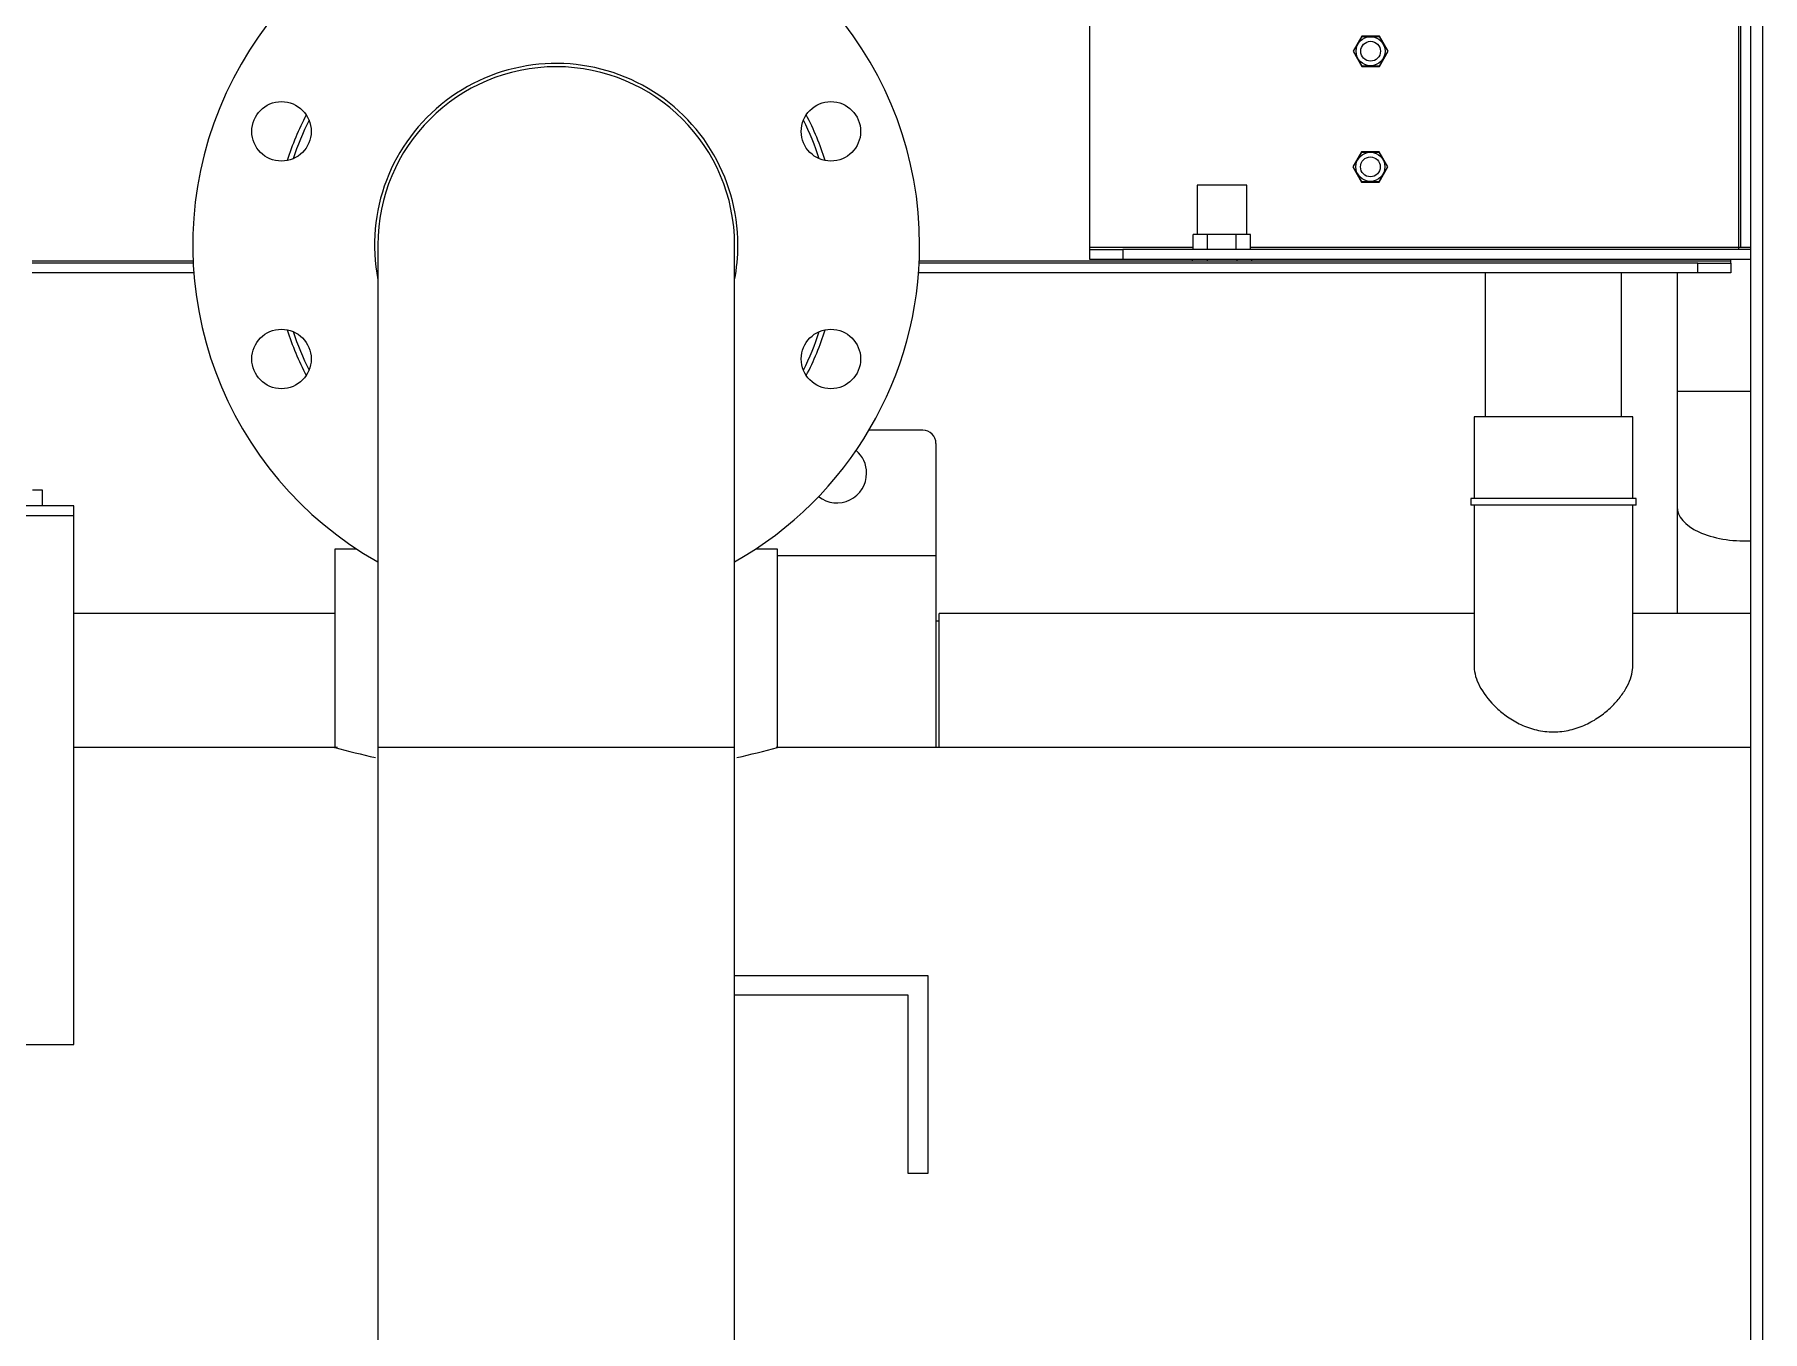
# Model space of a CAD drawing. Header units: millimetres. Extents: x 113490 to 142599, y -20467 to 115.
# Drawn here: x 125877 to 126400, y -7723 to -7330 of the extents above; entities that cross this region are included whole.
import ezdxf

# ---------------------------------------------------------------- set-up
doc = ezdxf.new("R2010")
doc.units = ezdxf.units.MM
doc.layers.add('DV1_0', color=7, linetype='Continuous')

msp = doc.modelspace()

# ---------------------------------------------------------------- linework, layer by layer
at = {"layer": 'DV1_0', "color": 7, "linetype": 'Continuous', "lineweight": 15}
for p, q in [((126396.26, -7305.97), (126396.26, -8175.37)), ((126196.26, -7394.67), (126196.26, -7310.87)), ((126393.26, -7310.87), (126393.26, -7394.67)), ((126278.61, -7330.68), (126275.96, -7335.27)), ((126276.07, -7335.27), (126278.66, -7330.77)), ((126283.91, -7330.68), (126278.61, -7330.68)), ((126278.66, -7330.77), (126283.86, -7330.77)), ((126283.86, -7330.77), (126286.46, -7335.27)), ((126286.56, -7335.27), (126283.91, -7330.68)), ((126275.96, -7335.27), (126278.61, -7339.86)), ((126278.66, -7339.77), (126276.07, -7335.27)), ((126286.46, -7335.27), (126283.86, -7339.77)), ((126283.91, -7339.86), (126286.56, -7335.27)), ((126278.61, -7339.86), (126283.91, -7339.86)), ((126283.86, -7339.77), (126278.66, -7339.77)), ((126278.55, -7365.68), (126275.9, -7370.27)), ((126276, -7370.27), (126278.6, -7365.77)), ((126283.85, -7365.68), (126278.55, -7365.68)), ((126278.6, -7365.77), (126283.79, -7365.77)), ((126283.79, -7365.77), (126286.39, -7370.27)), ((126286.5, -7370.27), (126283.85, -7365.68)), ((126275.9, -7370.27), (126278.55, -7374.86)), ((126278.6, -7374.77), (126276, -7370.27)), ((126286.39, -7370.27), (126283.79, -7374.77)), ((126283.85, -7374.86), (126286.5, -7370.27)), ((126243.76, -7375.77), (126228.76, -7375.77)), ((126228.76, -7375.77), (126228.76, -7390.77)), ((126243.76, -7390.77), (126243.76, -7375.77)), ((126278.55, -7374.86), (126283.85, -7374.86)), ((126283.79, -7374.77), (126278.6, -7374.77)), ((125980.77, -7393.97), (125980.77, -7545.97)), ((126088.77, -7545.97), (126088.77, -7393.97)), ((126196.26, -7395.27), (126196.26, -7394.67)), ((126229.76, -7390.77), (126227.6, -7390.77)), ((126227.6, -7395.27), (126227.6, -7390.77)), ((126231.93, -7390.77), (126229.76, -7390.77)), ((126231.93, -7395.27), (126231.93, -7390.77)), ((126236.26, -7390.77), (126231.93, -7390.77)), ((126240.59, -7390.77), (126236.26, -7390.77)), ((126242.76, -7390.77), (126240.59, -7390.77)), ((126240.59, -7395.27), (126240.59, -7390.77)), ((126244.92, -7390.77), (126242.76, -7390.77)), ((126244.92, -7395.27), (126244.92, -7390.77)), ((126392.66, -7394.67), (126392.66, -7395.27)), ((126393.26, -7394.67), (126392.66, -7394.67)), ((126396.26, -7394.67), (126393.26, -7394.67)), ((125924.9, -7399.37), (125876.17, -7399.37)), ((126380.26, -7399.37), (126144.64, -7399.37)), ((126196.26, -7398.27), (126196.26, -7395.27)), ((126196.26, -7395.27), (126206.26, -7395.27)), ((126206.26, -7398.27), (126196.26, -7398.27)), ((126396.26, -7395.27), (126206.26, -7395.27)), ((126206.26, -7395.27), (126206.26, -7398.27)), ((126396.26, -7398.27), (126206.26, -7398.27)), ((126227.26, -7398.27), (126227.26, -7398.77)), ((126231.76, -7398.77), (126227.26, -7398.77)), ((126231.76, -7398.27), (126231.76, -7398.77)), ((126240.76, -7398.77), (126231.76, -7398.77)), ((126240.76, -7398.27), (126240.76, -7398.77)), ((126245.26, -7398.77), (126240.76, -7398.77)), ((126245.26, -7398.27), (126245.26, -7398.77)), ((126380.26, -7402.37), (126380.26, -7399.37)), ((126380.26, -7399.37), (126390.26, -7399.37)), ((126390.26, -7398.77), (126390.26, -7398.27)), ((126390.26, -7399.37), (126390.26, -7398.77)), ((126390.26, -7399.37), (126390.26, -7402.37)), ((125925.09, -7402.37), (125876.17, -7402.37)), ((126380.26, -7402.37), (126144.45, -7402.37)), ((126315.97, -7402.37), (126315.97, -7445.97)), ((126357.23, -7445.97), (126357.23, -7402.37)), ((126374.01, -7402.37), (126374.01, -7438.17)), ((126390.26, -7402.37), (126380.26, -7402.37)), ((126374.01, -7438.17), (126374.01, -7473.17)), ((126360.6, -7445.97), (126312.6, -7445.97)), ((126312.6, -7445.97), (126312.6, -7470.65)), ((126360.6, -7470.65), (126360.6, -7445.97)), ((126145.72, -7449.97), (126129.45, -7449.97)), ((126149.72, -7453.97), (126149.72, -7488.04)), ((125888.76, -7472.87), (125859.39, -7472.87)), ((125879.26, -7468.17), (125876.26, -7468.17)), ((125879.26, -7472.87), (125879.26, -7468.17)), ((125888.76, -7475.87), (125888.76, -7472.87)), ((126361.6, -7470.65), (126311.6, -7470.65)), ((126311.6, -7470.65), (126311.6, -7472.65)), ((126361.6, -7472.65), (126311.6, -7472.65)), ((126312.6, -7472.65), (126312.6, -7521.58)), ((126360.6, -7521.53), (126360.6, -7472.65)), ((126361.6, -7472.65), (126361.6, -7470.65)), ((126374.01, -7473.17), (126374.01, -7505.47)), ((125888.76, -7475.87), (125859.39, -7475.87)), ((125888.76, -7635.94), (125888.76, -7475.87)), ((125974.47, -7485.97), (125967.77, -7485.97)), ((125967.77, -7485.97), (125967.77, -7546.18)), ((126101.77, -7485.97), (126095.07, -7485.97)), ((126101.77, -7546.08), (126101.77, -7485.97)), ((126149.72, -7488.04), (126101.77, -7488.04)), ((126149.72, -7488.04), (126149.72, -7545.97)), ((125967.77, -7505.47), (125888.76, -7505.47)), ((126150.72, -7507.81), (126149.72, -7507.81)), ((126150.72, -7545.97), (126150.72, -7505.47)), ((126312.6, -7505.47), (126150.72, -7505.47)), ((126396.26, -7505.47), (126360.6, -7505.47)), ((125968.55, -7545.97), (125888.76, -7545.97)), ((125980.77, -7545.97), (125980.77, -7809.47)), ((126088.77, -7809.47), (126088.77, -7545.97)), ((126396.26, -7545.97), (126101.35, -7545.97)), ((126088.77, -7614.97), (126147.26, -7614.97)), ((126147.26, -7614.97), (126147.26, -7674.97)), ((126141.26, -7620.97), (126088.77, -7620.97)), ((126141.26, -7674.97), (126141.26, -7620.97)), ((125859.39, -7635.94), (125888.76, -7635.94)), ((126147.26, -7674.97), (126141.26, -7674.97))]:
    msp.add_line(p, q, dxfattribs=at)
at = {"layer": 'DV1_0', "color": 7, "linetype": 'Continuous', "lineweight": 20}
for p, q in [((126399.86, -7305.97), (126399.86, -8175.37)), ((126392.66, -7310.87), (126392.66, -7394.67)), ((126227.6, -7394.67), (126196.26, -7394.67)), ((126392.66, -7394.67), (126244.92, -7394.67)), ((125924.88, -7398.77), (125876.17, -7398.77)), ((126227.26, -7398.77), (126144.67, -7398.77)), ((126390.26, -7398.77), (126245.26, -7398.77)), ((126374.01, -7438.17), (126396.26, -7438.17)), ((126088.77, -7545.97), (125980.77, -7545.97))]:
    msp.add_line(p, q, dxfattribs=at)
at = {"layer": 'DV1_0', "color": 7, "linetype": 'Continuous', "lineweight": 15}
for centre, radius in [((126281.26, -7335.27), 4.4), ((126281.26, -7335.27), 3), ((125951.62, -7359.53), 9), ((126117.92, -7359.53), 9), ((126281.2, -7370.27), 4.4), ((126281.2, -7370.27), 3), ((125951.62, -7428.41), 9), ((126117.92, -7428.41), 9)]:
    msp.add_circle(centre, radius, dxfattribs=at)
for centre, radius, start, end in [((126034.77, -7393.97), 110, 0, 240.5996), ((126034.77, -7393.97), 55, 0, 190.9425), ((126034.77, -7393.97), 54, 0, 180), ((126034.77, -7393.97), 85.34, 152.4631, 162.5369), ((126034.77, -7393.97), 83.82, 153.1829, 161.8171), ((126034.77, -7393.97), 83.82, 18.1829, 26.8171), ((126034.77, -7393.97), 85.34, 17.4631, 27.5369), ((126034.77, -7393.97), 55, 349.0575, 0), ((126034.77, -7393.97), 110, 299.4004, 0), ((126034.77, -7393.97), 85.34, 197.4631, 207.5369), ((126034.77, -7393.97), 83.82, 198.1829, 206.8171), ((126034.77, -7393.97), 83.82, 333.1829, 341.8171), ((126034.77, -7393.97), 85.34, 332.4631, 342.5369), ((126145.72, -7453.97), 4, 0, 90), ((126119.72, -7462.97), 9, 0, 49.7027), ((126119.72, -7462.97), 9, 232.1267, 0), ((126034.77, -7303.21), 251.84, 254.5709, 257.4498), ((126034.77, -7303.21), 251.84, 282.5434, 285.4291)]:
    msp.add_arc(centre, radius, start, end, dxfattribs=at)
at = {"layer": 'DV1_0', "color": 7, "linetype": 'Continuous', "lineweight": 20}
msp.add_ellipse((126394.64, -7473.17), major_axis=(20.63, 0), ratio=0.5, start_param=3.141593, end_param=4.791045, dxfattribs=at)
at = {"layer": 'DV1_0', "color": 7, "linetype": 'Continuous', "lineweight": 15}
for points, knots in [([(126312.6, -7521.5), (126312.6, -7521.78), (126312.61, -7522.07), (126312.81, -7524.19), (126313.52, -7526.18), (126315.8, -7530.13), (126317.41, -7532.16), (126320.41, -7534.97), (126321.51, -7535.88), (126323.97, -7537.58), (126325.33, -7538.38), (126328.23, -7539.73), (126329.82, -7540.3), (126333.12, -7541.08), (126334.85, -7541.3), (126336.6, -7541.3)], [0.7401769, 0.7401769, 0.7401769, 0.7401769, 0.75, 0.75, 0.8125, 0.8125, 0.875, 0.875, 0.90625, 0.90625, 0.9375, 0.9375, 0.96875, 0.96875, 1, 1, 1, 1]), ([(126336.6, -7541.3), (126338.35, -7541.3), (126340.05, -7541.09), (126343.34, -7540.31), (126344.92, -7539.75), (126347.83, -7538.4), (126349.19, -7537.6), (126351.64, -7535.91), (126352.75, -7535.01), (126354.77, -7533.12), (126355.68, -7532.14), (126357.27, -7530.17), (126357.95, -7529.17), (126359.1, -7527.18), (126359.57, -7526.19), (126360.25, -7524.26), (126360.46, -7523.32), (126360.58, -7522.09), (126360.6, -7521.78), (126360.6, -7521.48)], [0, 0, 0, 0, 0.03125, 0.03125, 0.0625, 0.0625, 0.09375, 0.09375, 0.125, 0.125, 0.15625, 0.15625, 0.1875, 0.1875, 0.21875, 0.21875, 0.25, 0.25, 0.2605517, 0.2605517, 0.2605517, 0.2605517])]:
    msp.add_open_spline(points, degree=3, knots=knots, dxfattribs=at)

doc.saveas('drawing.dxf')
